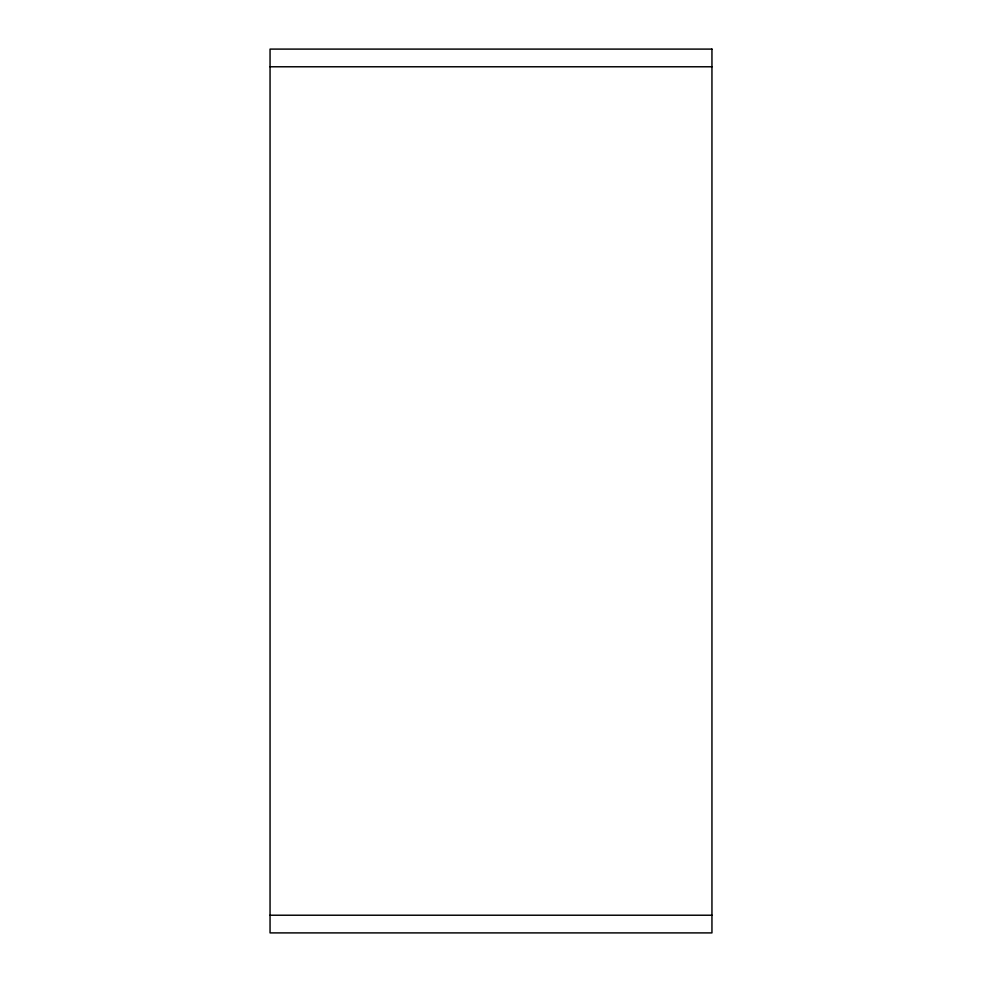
<?xml version="1.0" encoding="UTF-8"?>
<svg xmlns="http://www.w3.org/2000/svg" width="982" height="982" viewBox="0 0 982 982"><rect width="100%" height="100%" fill="white"/><g stroke="black" fill="none" stroke-linecap="round" stroke-linejoin="round"><path stroke-width="1.47" d="M270.05 66.776L711.95 66.776M270.05 915.224L711.95 915.224M711.95 49.1L270.05 49.1L270.05 932.9L711.95 932.9L711.95 49.1"/></g></svg>
